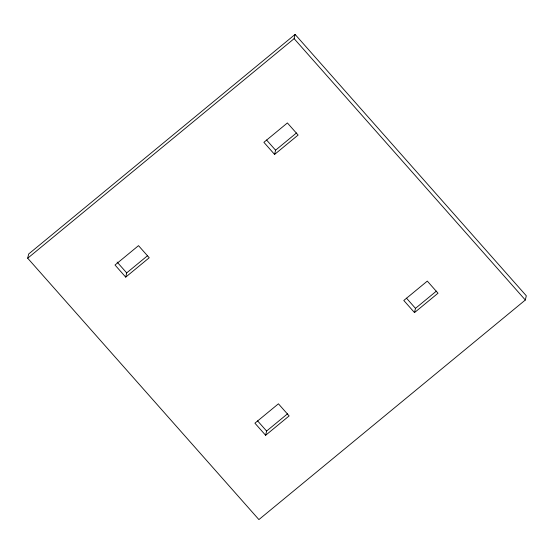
<?xml version="1.0" encoding="UTF-8"?>
<svg xmlns="http://www.w3.org/2000/svg" width="554" height="554" viewBox="0 0 554 554"><rect width="100%" height="100%" fill="white"/><g stroke="black" fill="none" stroke-linecap="round" stroke-linejoin="round"><path stroke-width="0.83" d="M27.7 258.219L28.676 253.988L295.095 34.417L526.3 295.781L525.324 300.012L258.905 519.583L27.7 258.219L294.119 38.655L295.095 34.417M125.716 277.125L149.227 257.755L138.514 245.651L115.01 265.02L125.716 277.125L126.693 272.893L147.593 255.671M274.597 154.428L298.107 135.051L287.394 122.946L263.891 142.323L274.597 154.428L275.573 150.189L296.473 132.974M265.622 435.285L289.133 415.916L278.427 403.811L254.916 423.18L265.622 435.285L266.606 431.054L287.498 413.831M414.51 312.588L438.013 293.211L427.307 281.107L403.797 300.483L414.51 312.588L415.486 308.349L436.379 291.134M294.119 38.655L525.324 300.012M266.557 139.996L275.573 150.189M406.47 298.156L415.486 308.349M117.109 262.063L126.693 272.893M257.582 420.86L266.606 431.054"/></g></svg>
